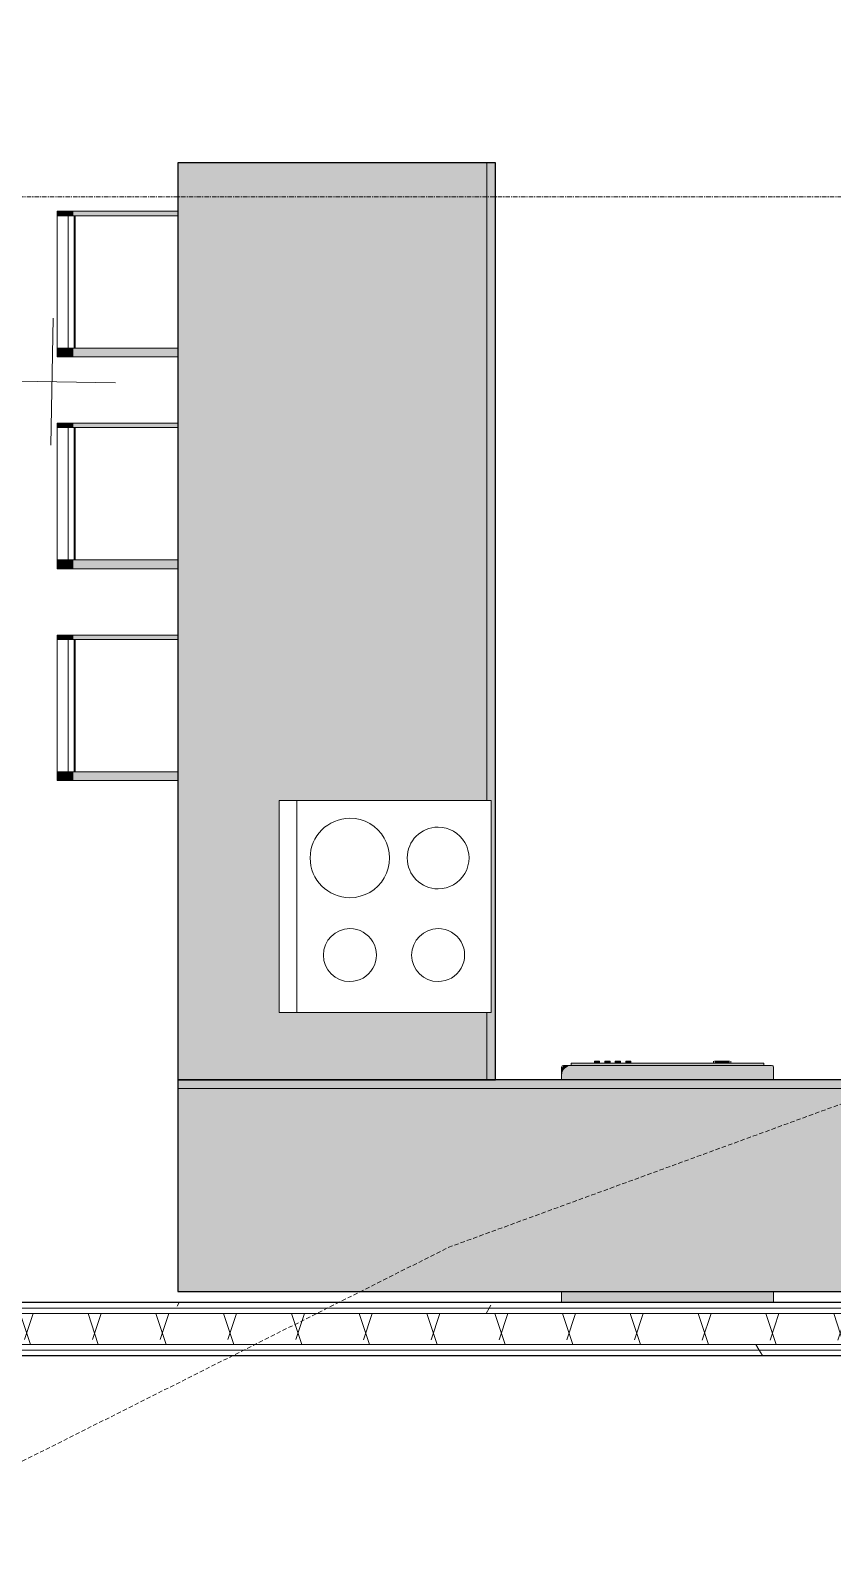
# Model space of a CAD drawing. Header units: inches. Extents: x -10205 to 13964, y -460 to 30702.
# Drawn here: x -3674.9 to -3584, y 11715.4 to 11887.5 of the extents above; entities that cross this region are included whole.
import ezdxf

# ---------------------------------------------------------------- set-up
doc = ezdxf.new("R2010")
doc.units = ezdxf.units.IN
doc.header["$MEASUREMENT"] = 0
doc.linetypes.add('Grid Line 1_2_', pattern=[0.875, 0.5, -0.125, 0.125, -0.125])
doc.linetypes.add('IMPORT-DASHED _2_', pattern=[0.75, 0.5, -0.25])
for name, color, linetype, lineweight in [('0-1', 7, 'Continuous', 5), ('0-4', 7, 'Continuous', 9), ('00base_6150001_dwg', 147, 'Continuous', 13), ('4', 147, 'Continuous', 13), ('A-WALL', 113, 'Continuous', 9), ('A-WALL-PATT-5', 111, 'Continuous', 9), ('E_TOPO_DTM_Contours_Major', 147, 'IMPORT-DASHED _2_', 13), ('I-FURN-1', 254, 'Continuous', 9), ('I-FURN-3', 7, 'Continuous', 9), ('I-WALL-2', 2, 'Continuous', 25), ('Q-CASE-2', 254, 'Continuous', 9), ('Q-CASE-5', 130, 'Continuous', 25), ('Q-CASE-6', 7, 'Continuous', 9), ('Q-SPCQ-2', 8, 'Continuous', 9), ('Q-SPCQ-3', 7, 'Continuous', 9), ('S-GRID-1', 1, 'Grid Line 1_2_', 9)]:
    doc.layers.add(name, color=color, linetype=linetype, lineweight=lineweight)
pattern_1 = [(0, (0, 0), (61.44, 15.36), [2.534, -43.546, 2.534, -43.546, -245.76]), (0, (0, 0), (61.44, 15.36), [-92.16, 2.534, -89.626, 2.534, -43.546, -107.52]), (0, (0, 0), (61.44, 15.36), [-230.4, 2.534, -28.186, 2.534, -74.266]), (120, (23.04, 7.68), (-44.02215, 45.5286), [2.534, -43.546, 2.534, -43.546, -245.76]), (120, (23.04, 7.68), (-44.02215, 45.5286), [-92.16, 2.534, -89.626, 2.534, -43.546, -107.52]), (120, (23.04, 7.68), (-44.02215, 45.5286), [-230.4, 2.534, -28.186, 2.534, -74.266]), (240, (30.72, 38.4), (-17.41785, -60.8886), [2.534, -43.546, 2.534, -43.546, -245.76]), (240, (30.72, 38.4), (-17.41785, -60.8886), [-92.16, 2.534, -89.626, 2.534, -43.546, -107.52]), (240, (30.72, 38.4), (-17.41785, -60.8886), [-230.4, 2.534, -28.186, 2.534, -74.266])]

# ---------------------------------------------------------------- blocks, each defined once
blk = doc.blocks.new('OD_CW_Base Cabinet - OD_CW_Base Cabinet-1412030-SITE PLAN - CAD FILE')
at = {"layer": 'Q-CASE-2'}
for points in [[(104.6, -11), (104.6, 24), (0.74, 24), (0.74, -11), (8.36, -11), (8.36, 12.5), (32.36, 12.5), (32.36, -11), (40.89, -11)], [(94.24, -12), (104.6, -12), (104.6, -11), (32.36, -11), (32.36, -11.5), (8.36, -11.5), (8.36, -11), (0.74, -11), (0.74, -12), (53.49, -12)]]:
    blk.add_hatch(color=256, dxfattribs=at).paths.add_polyline_path(points, flags=0)
at = {"layer": 'Q-CASE-5'}
for p, q in [((104.6, 24), (0.74, 24)), ((0.74, 24), (0.74, -12)), ((104.6, -12), (104.6, 24)), ((0.74, -12), (104.6, -12))]:
    blk.add_line(p, q, dxfattribs=at)
at = {"layer": 'Q-CASE-6'}
for p, q in [((0.74, -11), (0.74, 24)), ((0.74, 24), (104.6, 24)), ((104.6, 24), (104.6, -11)), ((0.74, -12), (0.74, -11)), ((0.74, -11), (8.36, -11)), ((8.36, -11), (0.74, -11)), ((104.6, -12), (0.74, -12)), ((32.36, -11), (104.6, -11)), ((104.6, -11), (32.36, -11)), ((104.6, -11), (104.6, -12))]:
    blk.add_line(p, q, dxfattribs=at)
blk = doc.blocks.new('Bar_Stool_6722_1_ - Bar_Stool_6722_1_-1372833-SITE PLAN - CAD FILE')
at = {"layer": 'I-FURN-1'}
for points in [[(1, -0.98), (1, 0), (0, 0), (0, -0.98)], [(16.5, -0.98), (16.5, 0), (16, 0), (16, -0.98)], [(0, -1.78), (1, -1.73), (1, -0.98), (0, -0.98), (0, -1.4)], [(16.5, -1.78), (16.5, -0.98), (16, -0.98), (16, -1.78)], [(0, -13.66), (1, -13.66), (1, -1.78), (0, -1.78)], [(16.5, -13.66), (16.5, -1.78), (16, -1.78), (16, -13.66), (16.13, -13.66)]]:
    blk.add_hatch(color=256, dxfattribs=at).paths.add_polyline_path(points, flags=0)
at = {"layer": 'I-FURN-3'}
for p, q in [((1, 0), (0, 0)), ((0, 0), (0, -0.98)), ((0, -0.98), (1, -0.98)), ((0, -0.98), (0, -1.78)), ((1, -1.24), (1, 0)), ((16, 0), (1, 0)), ((1, -1.91), (1, -1.24)), ((16, -1.24), (1, -1.24)), ((16.5, 0), (16, 0)), ((16, 0), (16, -1.24)), ((16, -0.98), (16.5, -0.98)), ((16, -1.24), (16, -1.91)), ((16.5, -0.98), (16.5, 0)), ((16.5, -1.78), (16.5, -0.98)), ((0, -1.78), (1, -1.78)), ((0, -13.66), (0, -1.78)), ((1, -1.91), (16, -1.91)), ((1, -2.03), (1, -1.91)), ((1, -13.66), (1, -2.03)), ((1, -2.03), (16, -2.03)), ((16, -1.78), (16.5, -1.78)), ((16, -1.91), (16, -2.03)), ((16, -2.03), (16, -13.66)), ((16.5, -1.78), (16.5, -13.66))]:
    blk.add_line(p, q, dxfattribs=at)
blk = doc.blocks.new('Range - 24_ x 24_-1372826-SITE PLAN - CAD FILE')
at = {"layer": 'Q-SPCQ-3'}
for p, q in [((0, 0), (24, 0)), ((0, -24), (0, 0)), ((24, 0), (24, -24)), ((0, -22), (24, -22)), ((24, -24), (0, -24))]:
    blk.add_line(p, q, dxfattribs=at)
for centre, radius, start, end in [((6.5, -6), 3.5, 360, 180), ((17.5, -6), 3, 360, 180), ((6.5, -6), 3.5, 180, 0), ((17.5, -6), 3, 180, 0), ((6.5, -16), 4.5, 360, 180), ((17.5, -16), 3, 360, 180), ((6.5, -16), 4.5, 180, 0), ((17.5, -16), 3, 180, 0)]:
    blk.add_arc(centre, radius, start, end, dxfattribs=at)
blk = doc.blocks.new('OD_CW_Base Cabinet - OD_CW_Base Cabinet-V29-SITE PLAN - CAD FILE')
at = {"layer": 'Q-CASE-2'}
for points in [[(81.68, 24), (38.17, 24), (38.17, 3), (8.17, 3), (8.17, 24), (0.74, 24), (0.74, 1), (114.87, 1), (114.87, 24)], [(81.68, 1), (0.74, 1), (0.74, 0), (114.87, 0), (114.87, 1)]]:
    blk.add_hatch(color=256, dxfattribs=at).paths.add_polyline_path(points, flags=0)
at = {"layer": 'Q-CASE-5'}
for p, q in [((8.17, 24), (0.74, 24)), ((0.74, 24), (0.74, 22)), ((114.87, 24), (38.17, 24)), ((114.87, 0), (114.87, 24)), ((0.74, 0), (114.87, 0))]:
    blk.add_line(p, q, dxfattribs=at)
at = {"layer": 'Q-CASE-6'}
for p, q in [((0.74, 22), (0.74, 24)), ((0.74, 24), (8.17, 24)), ((38.17, 24), (114.87, 24)), ((114.87, 24), (114.87, 1)), ((0.74, 1), (114.87, 1)), ((114.87, 1), (0.74, 1)), ((114.87, 0), (0.74, 0)), ((114.87, 1), (114.87, 0))]:
    blk.add_line(p, q, dxfattribs=at)
blk = doc.blocks.new('Dishwasher_15404 - 34_ counter-V75-SITE PLAN - CAD FILE')
at = {"layer": 'Q-SPCQ-2'}
h = blk.add_hatch(color=256, dxfattribs=at)
h.paths.add_polyline_path([(0, 0), (1.25, 0), (1.25, 24), (0, 24)], flags=0)
h.paths.add_polyline_path([(25.25, 24), (25.25, 0), (26.68, 0), (26.87, 0.2), (26.87, 22.93), (26.68, 23.53), (26.34, 23.86), (25.8, 24)], flags=0)
for points in [[(25.8, 24), (26.34, 23.86), (26.73, 23.46), (26.87, 22.93), (26.87, 23.8), (26.56, 24)], [(26.87, 22.91), (26.87, 1.09), (27.12, 1.09), (27.12, 22.91)], [(27.12, 19.69), (27.37, 19.69), (27.37, 20.28), (27.12, 20.28)], [(27.12, 18.51), (27.37, 18.51), (27.37, 19.1), (27.12, 19.1)], [(27.12, 17.33), (27.37, 17.33), (27.37, 17.92), (27.12, 17.92)], [(27.12, 16.15), (27.37, 16.15), (27.37, 16.74), (27.12, 16.74)], [(27.12, 6.3), (27.12, 5.81), (27.37, 5.81), (27.37, 6.66), (27.12, 6.66), (27.12, 6.5)], [(27.12, 5.55), (27.12, 4.96), (27.37, 4.96), (27.37, 5.81), (27.12, 5.81)]]:
    blk.add_hatch(color=256, dxfattribs=at).paths.add_polyline_path(points, flags=0)
at = {"layer": 'Q-SPCQ-3'}
for p, q in [((1.25, 24), (0, 24)), ((25.8, 24), (25.25, 24)), ((26.68, 24), (25.8, 24)), ((26.87, 22.93), (26.87, 23.8)), ((26.87, 0.2), (26.87, 22.93)), ((26.87, 22.91), (27.12, 22.91)), ((27.12, 22.91), (27.12, 1.09)), ((27.37, 20.28), (27.12, 20.28)), ((27.12, 19.69), (27.37, 19.69)), ((27.37, 19.1), (27.12, 19.1)), ((27.37, 19.1), (27.37, 18.51)), ((27.37, 20.28), (27.37, 19.69)), ((27.12, 18.51), (27.37, 18.51)), ((27.37, 17.92), (27.12, 17.92)), ((27.12, 17.33), (27.37, 17.33)), ((27.37, 17.92), (27.37, 17.33)), ((27.37, 16.74), (27.12, 16.74)), ((27.12, 16.15), (27.37, 16.15)), ((27.37, 16.74), (27.37, 16.15)), ((27.37, 6.79), (27.12, 6.79)), ((27.37, 6.66), (27.37, 5.81)), ((27.37, 5.81), (27.37, 4.96)), ((27.12, 4.82), (27.37, 4.82)), ((26.87, 1.09), (27.12, 1.09)), ((0, 0), (1.25, 0)), ((25.25, 0), (26.68, 0))]:
    blk.add_line(p, q, dxfattribs=at)
for centre, radius, start, end in [((25.8, 22.93), 1.07, 360, 90), ((26.68, 23.8), 0.197, 0, 90), ((26.68, 0.2), 0.197, 270, 360), ((26.68, 0.2), 0.197, 285, 345)]:
    blk.add_arc(centre, radius, start, end, dxfattribs=at)
blk = doc.blocks.new('1750 Ox - Unit Layouts_rvt-1-SITE PLAN - CAD FILE')
at = {"layer": '0-4'}
for name, p, rotation in [('OD_CW_Base Cabinet - OD_CW_Base Cabinet-1412030-SITE PLAN - CAD FILE', (-3634.21, 11767.85), 90.00000000000348), ('Bar_Stool_6722_1_ - Bar_Stool_6722_1_-1372833-SITE PLAN - CAD FILE', (-3671.87, 11850.47), 90.00000000000938), ('Bar_Stool_6722_1_ - Bar_Stool_6722_1_-1372833-SITE PLAN - CAD FILE', (-3671.87, 11826.47), 90.00000000000938), ('Bar_Stool_6722_1_ - Bar_Stool_6722_1_-1372833-SITE PLAN - CAD FILE', (-3671.87, 11802.47), 90.00000000000938), ('Range - 24_ x 24_-1372826-SITE PLAN - CAD FILE', (-3622.71, 11800.21), 269.9999999999963), ('Dishwasher_15404 - 34_ counter-V75-SITE PLAN - CAD FILE', (-3590.72, 11743.34), 89.9999999999999), ('OD_CW_Base Cabinet - OD_CW_Base Cabinet-V29-SITE PLAN - CAD FILE', (-3543.34, 11768.59), 180)]:
    blk.add_blockref(name, p, dxfattribs=dict(at, rotation=rotation))
blk = doc.blocks.new('00base_6150001_dwg-1748108-SITE PLAN - CAD FILE')
at = {"layer": '4'}
for p, q in [((4040440.34, 3369425.74), (4040440.34, 3369440.14)), ((4040433.14, 3369432.94), (4040447.54, 3369432.94))]:
    blk.add_line(p, q, dxfattribs=at)
at = {"layer": 'E_TOPO_DTM_Contours_Major', "flags": 128}
blk.add_lwpolyline([(4041422.29, 3369015.53), (4041420.4, 3368837.67), (4041410.02, 3368807.98), (4041393.09, 3368985.87), (4041348.48, 3369136.84), (4041312.95, 3369249.39), (4041267.33, 3369390.84), (4041251.96, 3369461.11), (4041216.96, 3369770.31), (4041209.13, 3369804.98), (4041203.33, 3369909.64), (4041196.04, 3369929.74), (4041184.72, 3370031.48), (4041183.85, 3369996.68), (4041155.07, 3369859.53), (4041137.72, 3369814.81), (4041154.08, 3369799.93), (4041120.68, 3369682.87), (4041081.88, 3369441.46), (4041096.76, 3369397.84), (4041069.26, 3369330.42), (4041018.74, 3369215.42), (4041003.47, 3369236.56), (4040992.81, 3369468.19), (4040971.48, 3369597.6), (4040963.38, 3369783.11), (4040968.41, 3369791.24), (4040965.21, 3369814.86), (4040960.21, 3369852.73), (4040938.69, 3369864.97), (4040921.68, 3369861.86), (4040909.18, 3369877.58), (4040896.65, 3369878.03), (4040889.96, 3369922.9), (4040886.86, 3369926.84), (4040886.17, 3369933.44), (4040880.77, 3369947.83), (4040877.6, 3369951.57), (4040840.38, 3369959.06), (4040842.69, 3369950.77), (4040801.91, 3369962.75), (4040796.12, 3369945.52), (4040787.06, 3369933.78), (4040745.01, 3369923.93), (4040710.13, 3369953.55), (4040708.14, 3369926.97), (4040744.72, 3369916.78), (4040786.32, 3369925.94), (4040772.01, 3369897.09), (4040751.13, 3369869.56), (4040754.72, 3369866.73), (4040756.36, 3369698.73), (4040752.33, 3369679.11), (4040746.61, 3369678.11), (4040719, 3369665.27), (4040638.75, 3369701.64), (4040484.61, 3369770.44), (4040451.2, 3369741.62), (4040436.13, 3369740.07), (4040423.62, 3369731.13), (4040410.07, 3369705.23), (4040296.91, 3369474.63), (4040343.04, 3369386.35), (4040427.79, 3369165.67), (4040435.24, 3369150.38), (4040450.13, 3369145.59), (4040711.81, 3369099.13), (4040773.11, 3368850.87), (4040773.31, 3368850.08), (4040755.1, 3368576.66), (4040723.67, 3368521.84), (4040586.07, 3368298.14), (4040498.53, 3368213.73), (4040256.14, 3368110.92), (4040249.08, 3368081.73), (4040221.11, 3367864.72), (4040217.88, 3367830.06), (4040218.32, 3367829.25), (4040218.83, 3367828.86), (4040219.25, 3367828.37), (4040245.2, 3367835.05), (4040291.56, 3367696.67), (4040297.49, 3367683.72), (4040302.84, 3367677.95), (4040328.75, 3367665.7), (4040329.62, 3367658.62), (4040337.08, 3367636.07), (4040385.75, 3367555.38), (4040562.42, 3367434.81), (4040616.28, 3367424.93), (4040620.56, 3367389.36), (4040598.5, 3367372.9), (4040636.95, 3367282.92), (4040478.39, 3367115.54), (4040420.09, 3367104.72), (4040341.26, 3367154), (4040317.04, 3367139.75), (4040274.42, 3367138.36), (4040244, 3367072.66), (4040232.07, 3367018.68), (4040285.44, 3366982.94), (4040313.24, 3366950), (4040371.96, 3366819.97), (4040368.57, 3366812.15), (4040374.67, 3366808.35), (4040383.64, 3366797.34), (4040424.24, 3366741.73), (4040455.59, 3366747.15), (4040438.14, 3366738.31), (4040615.43, 3366678.48), (4040671.03, 3366662.24), (4040679.21, 3366644.98), (4040648.52, 3366574.5), (4040635.96, 3366542.55), (4040616, 3366498.59), (4040599.64, 3366455.21), (4040580.63, 3366394.85), (4040564.66, 3366360.68), (4040550.23, 3366269.73), (4040520.18, 3366224.11), (4040516.19, 3366212.7), (4040510.36, 3366205.31), (4040451.85, 3366122.92), (4040404.36, 3366090.03), (4040276.43, 3366056.1), (4040161.99, 3366028.06), (4040041.55, 3366010.73), (4039998.81, 3365989.76), (4039922.58, 3365958.72), (4039911.87, 3365948.51), (4039857.13, 3365942.61), (4039804.52, 3365942.44), (4039676.36, 3365939.45), (4039522.04, 3365934.42), (4039349.58, 3365929.68), (4039208.52, 3365925.85), (4039015.33, 3365919.72), (4038861.53, 3365915.28), (4038862.11, 3365872.62), (4038866.39, 3365873.72), (4039040.08, 3365877.21), (4039111.39, 3365877.47), (4039470.56, 3365870.43)], dxfattribs=at)

msp = doc.modelspace()

# ---------------------------------------------------------------- hatches: boundary and pattern name
at = {"layer": 'A-WALL-PATT-5'}
h = msp.add_hatch(dxfattribs=at)
h.set_pattern_fill('FP_2', color=256, style=0, pattern_type=2)
h.set_pattern_definition(pattern_1)
h.paths.add_polyline_path([(-3471.12, 11742.71), (-3471.12, 11743.34), (-3822.1, 11743.34), (-3822.1, 11742.71), (-3471.8, 11742.71)], flags=0)
h.paths.add_polyline_path([(-3428.12, 11742.71), (-3428.12, 11743.34), (-3431.12, 11743.34), (-3431.12, 11742.71)], flags=0)
h = msp.add_hatch(dxfattribs=at)
h.set_pattern_fill('FP_2', color=256, style=0, pattern_type=2)
h.set_pattern_definition(pattern_1)
h.paths.add_polyline_path([(-3431.12, 11742.09), (-3428.12, 11742.09), (-3428.12, 11742.71), (-3431.12, 11742.71), (-3431.12, 11742.34)], flags=0)
h.paths.add_polyline_path([(-3822.63, 11742.09), (-3471.12, 11742.09), (-3471.12, 11742.71), (-3822.72, 11742.71), (-3822.72, 11742.09)], flags=0)
h = msp.add_hatch(dxfattribs=at)
h.set_pattern_fill('FP_5', color=256, style=0, pattern_type=2)
h.set_pattern_definition([(161.57, (0.96, 0.96), (-7.6802237, -0.0009796), [0, -54.643, 6.067, 0]), (18.43, (-0.96, 0.96), (-7.6802237, 0.0009796), [0, -54.643, 6.067, 0]), (108.43, (0.96, 0.96), (3.8382953, -19.2013653), [18.211, -42.499]), (71.57, (-0.96, 0.96), (3.8382953, 19.2013653), [18.211, -42.499])])
h.paths.add_polyline_path([(-3822.2, 11738.59), (-3471.12, 11738.59), (-3471.12, 11742.09), (-3822.72, 11742.09), (-3822.72, 11738.59)], flags=0)
h.paths.add_polyline_path([(-3428.12, 11738.59), (-3428.12, 11742.09), (-3431.12, 11742.02), (-3431.12, 11738.59)], flags=0)
h = msp.add_hatch(dxfattribs=at)
h.set_pattern_fill('FP_2', color=256, style=0, pattern_type=2)
h.set_pattern_definition(pattern_1)
h.paths.add_polyline_path([(-3822.72, 11737.96), (-3484.47, 11737.96), (-3484.47, 11738.59), (-3822.72, 11738.59)], flags=0)
h.paths.add_polyline_path([(-3471.12, 11737.96), (-3471.12, 11738.59), (-3480.97, 11738.59), (-3480.97, 11737.96), (-3475.72, 11737.96)], flags=0)
h.paths.add_polyline_path([(-3431.12, 11737.96), (-3428.12, 11737.96), (-3428.12, 11738.59), (-3431.12, 11738.53)], flags=0)
h = msp.add_hatch(dxfattribs=at)
h.set_pattern_fill('FP_2', color=256, style=0, pattern_type=2)
h.set_pattern_definition(pattern_1)
h.paths.add_polyline_path([(-3478.97, 11737.34), (-3471.12, 11737.34), (-3471.12, 11737.96), (-3480.35, 11737.96), (-3480.35, 11737.34), (-3479.72, 11737.34)], flags=0)
h.paths.add_polyline_path([(-3785.44, 11737.34), (-3485.1, 11737.34), (-3485.1, 11737.96), (-3822.1, 11737.96), (-3822.1, 11737.34), (-3786.44, 11737.34)], flags=0)
h.paths.add_polyline_path([(-3428.12, 11737.34), (-3428.12, 11737.96), (-3431.12, 11737.96), (-3431.12, 11737.34)], flags=0)

# ---------------------------------------------------------------- linework, layer by layer
at = {"layer": 'A-WALL'}
for p, q in [((-3471.12, 11742.71), (-3822.72, 11742.71)), ((-3471.12, 11742.09), (-3822.72, 11742.09)), ((-3484.47, 11738.59), (-3822.72, 11738.59)), ((-3822.72, 11737.96), (-3485.1, 11737.96))]:
    msp.add_line(p, q, dxfattribs=at)
at = {"layer": 'I-WALL-2'}
for p, q in [((-3471.12, 11743.34), (-3822.1, 11743.34)), ((-3822.1, 11737.34), (-3485.72, 11737.34))]:
    msp.add_line(p, q, dxfattribs=at)
at = {"layer": 'S-GRID-1'}
msp.add_line((-464.45, 11868.59), (-4316.34, 11868.59), dxfattribs=at)

# ---------------------------------------------------------------- block references
at = {"layer": '0-1'}
msp.add_blockref('1750 Ox - Unit Layouts_rvt-1-SITE PLAN - CAD FILE', (0, 0), dxfattribs=at)
at = {"layer": '00base_6150001_dwg', "rotation": 89.04760487178136}
msp.add_blockref('00base_6150001_dwg-1748108-SITE PLAN - CAD FILE', (3298136.14, -4084040.07), dxfattribs=at)

doc.saveas('drawing.dxf')
